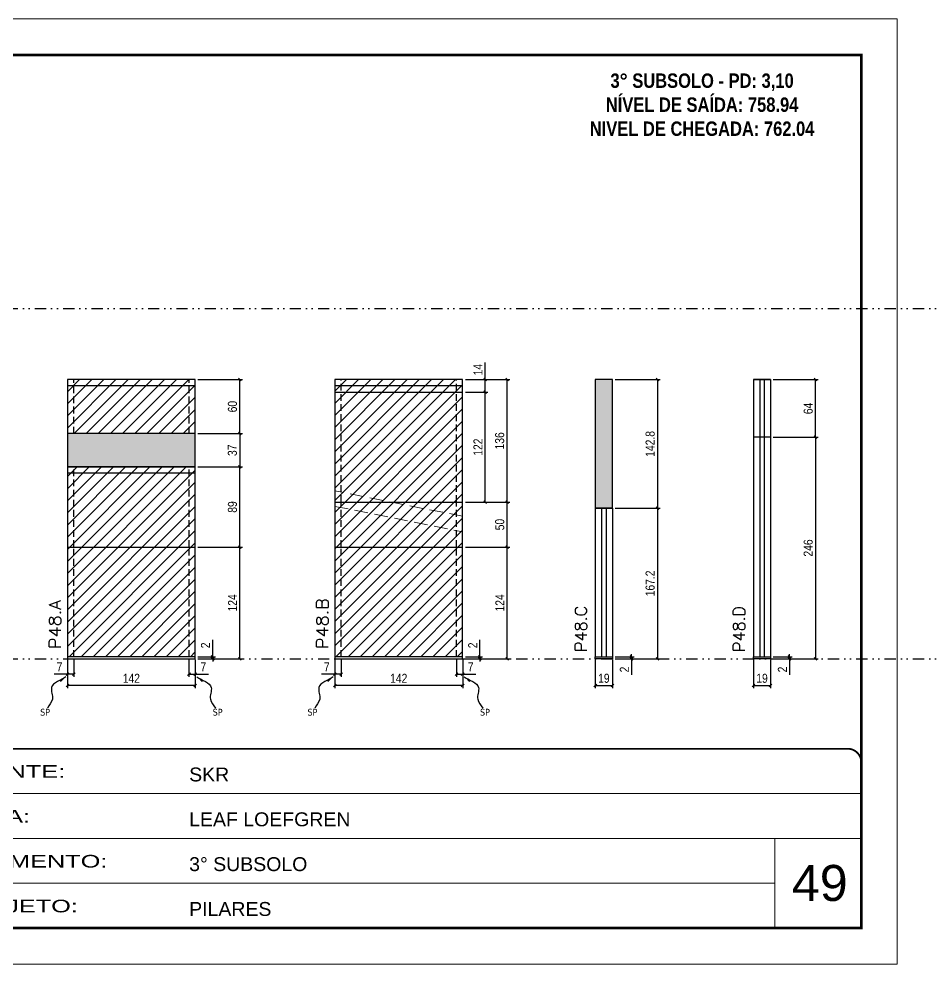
# Model space of a CAD drawing. Header units: millimetres. Extents: x 13777 to 27878, y -21631 to 6985.
# Drawn here: x 14923 to 15936, y -7848 to -6798 of the extents above; entities that cross this region are included whole.
import ezdxf

# ---------------------------------------------------------------- set-up
doc = ezdxf.new("R2010")
doc.units = ezdxf.units.MM
for name, pattern in [('CONTINUO', [0]), ('DASHED', [0.75, 0.5, -0.25]), ('DIVIDE2', [0.625, 0.25, -0.125, 0, -0.125, 0, -0.125]), ('HIDDEN', [0.375, 0.25, -0.125])]:
    doc.linetypes.add(name, pattern=pattern)
for name, color, linetype, lineweight in [('CARIMBO', 255, 'Continuous', 9), ('Folhas', 255, 'Continuous', 9), ('Hachura', 251, 'Continuous', 9), ('SARRAFO DE PRESSAO', 251, 'DASHED', 9), ('Texto Seção', 7, 'Continuous', 15)]:
    doc.layers.add(name, color=color, linetype=linetype, lineweight=lineweight)
for name, color, linetype in [('COTA', 241, 'Continuous'), ('NOMENCLATURA', 7, 'Continuous'), ('Nível', 160, 'Continuous'), ('Painéis', 200, 'Continuous'), ('SARR_2.2x7', 40, 'Continuous'), ('Sarrafo de Pressão', 42, 'HIDDEN'), ('texto', 7, 'Continuous')]:
    doc.layers.add(name, color=color, linetype=linetype)
doc.styles.add('ARIAL', font='arial.ttf')
doc.styles.add('COTA TECNICA', font='techl___.ttf', dxfattribs={"height": 10})
doc.styles.add('COTA TECNICA-50', font='techl___.ttf', dxfattribs={"height": 10})
doc.styles.add('REGUA-120', font='ROMANS.shx', dxfattribs={"height": 15})
doc.styles.add('ROMANC', font='techb___.ttf', dxfattribs={"height": 2.5})
doc.styles.get("Standard").update_dxf_attribs({"font": 'arial.ttf'})
doc.styles.add('Tecnologia', font='')
doc.styles.get('Tecnologia').set_extended_font_data('Forgotten Futurist')
doc.dimstyles.new('COTA PAINEL-50', dxfattribs={"dimtxt": 10, "dimasz": 3, "dimexe": 3, "dimexo": 3, "dimgap": 3, "dimtad": 1, "dimdec": 1, "dimzin": 12, "dimdsep": 46, "dimtxsty": 'COTA TECNICA-50', "dimblk1": 'OBLIQUE', "dimblk2": 'OBLIQUE', "dimsah": 1, "dimcen": 0.9, "dimclrd": 4, "dimclre": 4, "dimclrt": 240, "dimadec": 1, "dimazin": 3, "dimtfac": 1, "dimtdec": 1, "dimtmove": 0, "dimatfit": 3, "dimfxl": 1, "dimtolj": 1, "dimtzin": 12, "dimarcsym": 0})
doc.dimstyles.new('PAINEL', dxfattribs={"dimtxt": 10, "dimasz": 3, "dimexe": 3, "dimexo": 3, "dimgap": 3, "dimtad": 1, "dimdec": 1, "dimzin": 12, "dimdsep": 46, "dimtxsty": 'COTA TECNICA', "dimblk1": 'OBLIQUE', "dimblk2": 'OBLIQUE', "dimsah": 1, "dimcen": 0.9, "dimclrd": 4, "dimclre": 4, "dimclrt": 240, "dimadec": 1, "dimazin": 3, "dimtfac": 1, "dimtdec": 1, "dimtmove": 0, "dimatfit": 3, "dimfxl": 1, "dimtolj": 1, "dimtzin": 12, "dimarcsym": 0})
doc.dimstyles.get("Standard").update_dxf_attribs({"dimtxt": 0.18, "dimasz": 0.18, "dimexe": 0.18, "dimexo": 0.0625, "dimgap": 0.09, "dimtad": 0, "dimtih": 1, "dimtoh": 1, "dimdec": 4, "dimzin": 0, "dimdsep": 46, "dimtxsty": 'Standard', "dimcen": 0.09, "dimadec": 0, "dimazin": 0, "dimtfac": 1, "dimtdec": 4, "dimtofl": 0, "dimtmove": 0, "dimatfit": 3, "dimfxl": 1, "dimtolj": 1, "dimtzin": 0, "dimarcsym": 0})

# ---------------------------------------------------------------- blocks, each defined once
blk = doc.blocks.new('9999999999')
at = {"color": 30, "linetype": 'CONTINUO'}
for p, q in [((98564.6, 34230.2), (98564.6, 34429.4)), ((98564.6, 34379.6), (99584, 34379.6)), ((98564.6, 34329.8), (99488, 34329.8)), ((99584, 34329.8), (99488, 34329.8)), ((99488, 34329.8), (99488, 34230.2)), ((98564.6, 34280), (99488, 34280))]:
    blk.add_line(p, q, dxfattribs=at)
at = {"color": 30, "linetype": 'CONTINUO', "const_width": 2}
blk.add_lwpolyline([(99584, 34230.2), (99584, 34414.4, 0.414214), (99569, 34429.4), (98229, 34429.4, 0.414214), (98214, 34414.4), (98214, 34245.2, 0.414214), (98229, 34230.2), (99584, 34230.2)], format="xyb", dxfattribs=at)
at = {"layer": 'Folhas'}
blk.add_lwpolyline([(98139, 34190.2), (99624, 34190.2), (99624, 35240.2), (98139, 35240.2)], close=True, dxfattribs=at)
at = {"layer": 'Folhas', "color": 30, "const_width": 3}
blk.add_lwpolyline([(98214, 34230.2), (99584, 34230.2), (99584, 35200.2), (98214, 35200.2)], close=True, dxfattribs=at)
at = {"color": 7, "linetype": 'Continuous', "ltscale": 5, "style": 'ARIAL'}
for s, height, p in [('SKR', 15.48, (98837.7, 34393.1)), ('LEAF LOEFGREN', 15.483, (98837.7, 34343.3)), ('3° SUBSOLO', 15.48, (98837.7, 34293.5)), ('NOVA SISTEMAS CONSTRUTIVOS', 11.059, (98263.2, 34267.2)), ('PILARES', 15.48, (98837.7, 34243.7))]:
    blk.add_text(s, height=height, dxfattribs=at).set_placement(p)
at = {"layer": 'Folhas', "color": 7, "style": 'Tecnologia', "width": 1.5}
for s, p in [('CLIENTE:', (98573.7, 34397.2)), ('OBRA:', (98573.7, 34347.3)), ('PAVIMENTO:', (98573.7, 34297.5)), ('PROJETO:', (98573.7, 34247.7))]:
    blk.add_text(s, height=14, dxfattribs=at).set_placement(p)
blk = doc.blocks.new('_Oblique')
at = {"color": 0, "linetype": 'ByBlock', "lineweight": -2}
blk.add_line((-0.5, -0.5), (0.5, 0.5), dxfattribs=at)
blk = doc.blocks.new('*D2115')
at = {"layer": 'COTA', "color": 4, "lineweight": -2, "transparency": 16777216}
for p, q in [((14977, -7509.9), (14977, -7541.8)), ((15119, -7509.9), (15119, -7541.8)), ((15119, -7538.8), (14977, -7538.8))]:
    blk.add_line(p, q, dxfattribs=at)
at = {"layer": 'Defpoints', "color": 0, "transparency": 16777216}
for p in [(14977, -7506.9), (15119, -7506.9), (14977, -7538.8)]:
    blk.add_point(p, dxfattribs=at)
at = {"layer": 'COTA', "color": 4, "lineweight": -2, "transparency": 16777216, "xscale": 3, "yscale": 3, "zscale": 3, "rotation": 180}
blk.add_blockref('_Oblique', (14977, -7538.8), dxfattribs=at)
at = {"layer": 'COTA', "color": 4, "lineweight": -2, "transparency": 16777216, "xscale": 3, "yscale": 3, "zscale": 3}
blk.add_blockref('_Oblique', (15119, -7538.8), dxfattribs=at)
at = {"layer": 'COTA', "color": 240, "transparency": 16777216, "insert": (15048, -7530.7), "char_height": 10, "attachment_point": 5, "style": 'COTA TECNICA'}
blk.add_mtext('\\A1;142', dxfattribs=at)
blk = doc.blocks.new('*D2116')
at = {"layer": 'COTA', "color": 4, "lineweight": -2, "transparency": 16777216}
for p, q in [((14977, -7511.9), (14977, -7529.1)), ((14984, -7509.9), (14984, -7529.1)), ((14977, -7526.1), (14962.3, -7526.1)), ((14984, -7526.1), (14977, -7526.1))]:
    blk.add_line(p, q, dxfattribs=at)
at = {"layer": 'Defpoints', "color": 0, "transparency": 16777216}
for p in [(14984, -7506.9), (14977, -7508.9), (14977, -7526.1)]:
    blk.add_point(p, dxfattribs=at)
at = {"layer": 'COTA', "color": 4, "lineweight": -2, "transparency": 16777216, "xscale": 3, "yscale": 3, "zscale": 3, "rotation": 180}
blk.add_blockref('_Oblique', (14977, -7526.1), dxfattribs=at)
at = {"layer": 'COTA', "color": 4, "lineweight": -2, "transparency": 16777216, "xscale": 3, "yscale": 3, "zscale": 3}
blk.add_blockref('_Oblique', (14984, -7526.1), dxfattribs=at)
at = {"layer": 'COTA', "color": 240, "transparency": 16777216, "insert": (14968.2, -7518.1), "char_height": 10, "attachment_point": 5, "style": 'COTA TECNICA-50'}
blk.add_mtext('\\A1;7', dxfattribs=at)
blk = doc.blocks.new('*D2117')
at = {"layer": 'COTA', "color": 4, "lineweight": -2, "transparency": 16777216}
for p, q in [((15112, -7509.9), (15112, -7529.1)), ((15119, -7511.9), (15119, -7529.1)), ((15112, -7526.1), (15119, -7526.1)), ((15119, -7526.1), (15133.8, -7526.1))]:
    blk.add_line(p, q, dxfattribs=at)
at = {"layer": 'Defpoints', "color": 0, "transparency": 16777216}
for p in [(15112, -7506.9), (15119, -7508.9), (15119, -7526.1)]:
    blk.add_point(p, dxfattribs=at)
at = {"layer": 'COTA', "color": 4, "lineweight": -2, "transparency": 16777216, "xscale": 3, "yscale": 3, "zscale": 3, "rotation": 180}
blk.add_blockref('_Oblique', (15112, -7526.1), dxfattribs=at)
at = {"layer": 'COTA', "color": 4, "lineweight": -2, "transparency": 16777216, "xscale": 3, "yscale": 3, "zscale": 3}
blk.add_blockref('_Oblique', (15119, -7526.1), dxfattribs=at)
at = {"layer": 'COTA', "color": 240, "transparency": 16777216, "insert": (15127.9, -7518.1), "char_height": 10, "attachment_point": 5, "style": 'COTA TECNICA-50'}
blk.add_mtext('\\A1;7', dxfattribs=at)
blk = doc.blocks.new('*D2118')
at = {"layer": 'COTA', "color": 4, "lineweight": -2, "transparency": 16777216}
for p, q in [((15138.3, -7506.9), (15138.3, -7488.1)), ((15122, -7506.9), (15141.3, -7506.9)), ((15138.3, -7508.9), (15138.3, -7506.9)), ((15122, -7508.9), (15141.3, -7508.9)), ((15138.3, -7508.9), (15138.3, -7511.9))]:
    blk.add_line(p, q, dxfattribs=at)
at = {"layer": 'Defpoints', "color": 0, "transparency": 16777216}
for p in [(15119, -7506.9), (15119, -7508.9), (15138.3, -7508.9)]:
    blk.add_point(p, dxfattribs=at)
at = {"layer": 'COTA', "color": 4, "lineweight": -2, "transparency": 16777216, "xscale": 3, "yscale": 3, "zscale": 3}
for p, rotation in [((15138.3, -7506.9), 270), ((15138.3, -7508.9), 90)]:
    blk.add_blockref('_Oblique', p, dxfattribs=dict(at, rotation=rotation))
at = {"layer": 'COTA', "color": 240, "transparency": 16777216, "insert": (15130.3, -7494.1), "char_height": 10, "attachment_point": 5, "rotation": 90, "style": 'COTA TECNICA-50'}
blk.add_mtext('\\A1;2', dxfattribs=at)
blk = doc.blocks.new('*D2119')
at = {"layer": 'COTA', "color": 4, "linetype": 'ByBlock', "lineweight": -2, "transparency": 16777216}
for p, q in [((15122, -7384.9), (15171.4, -7384.9)), ((15168.4, -7508.9), (15168.4, -7384.9)), ((15122, -7508.9), (15171.4, -7508.9))]:
    blk.add_line(p, q, dxfattribs=at)
at = {"layer": 'Defpoints', "color": 0, "linetype": 'ByBlock', "transparency": 16777216}
for p in [(15119, -7384.9), (15168.4, -7384.9), (15119, -7508.9)]:
    blk.add_point(p, dxfattribs=at)
at = {"layer": 'COTA', "color": 4, "linetype": 'ByBlock', "lineweight": -2, "transparency": 16777216, "xscale": 3, "yscale": 3, "zscale": 3}
for p, rotation in [((15168.4, -7384.9), 90), ((15168.4, -7508.9), 270)]:
    blk.add_blockref('_Oblique', p, dxfattribs=dict(at, rotation=rotation))
at = {"layer": 'COTA', "color": 240, "linetype": 'ByBlock', "transparency": 16777216, "insert": (15160.3, -7446.9), "char_height": 10, "attachment_point": 5, "rotation": 90, "style": 'COTA TECNICA'}
blk.add_mtext('\\A1;124', dxfattribs=at)
blk = doc.blocks.new('*D2120')
at = {"layer": 'COTA', "color": 4, "linetype": 'ByBlock', "lineweight": -2, "transparency": 16777216}
for p, q in [((15122, -7384.9), (15171.4, -7384.9)), ((15168.4, -7508.9), (15168.4, -7384.9)), ((15122, -7508.9), (15171.4, -7508.9))]:
    blk.add_line(p, q, dxfattribs=at)
at = {"layer": 'Defpoints', "color": 0, "linetype": 'ByBlock', "transparency": 16777216}
for p in [(15119, -7384.9), (15168.4, -7384.9), (15119, -7508.9)]:
    blk.add_point(p, dxfattribs=at)
at = {"layer": 'COTA', "color": 4, "linetype": 'ByBlock', "lineweight": -2, "transparency": 16777216, "xscale": 3, "yscale": 3, "zscale": 3}
for p, rotation in [((15168.4, -7384.9), 90), ((15168.4, -7508.9), 270)]:
    blk.add_blockref('_Oblique', p, dxfattribs=dict(at, rotation=rotation))
at = {"layer": 'COTA', "color": 240, "linetype": 'ByBlock', "transparency": 16777216, "insert": (15160.3, -7446.9), "char_height": 10, "attachment_point": 5, "rotation": 90, "style": 'COTA TECNICA'}
blk.add_mtext('\\A1;124', dxfattribs=at)
blk = doc.blocks.new('*D2121')
at = {"layer": 'COTA', "color": 4, "lineweight": -2, "transparency": 16777216}
for p, q in [((15563.2, -7509.9), (15563.2, -7541.8)), ((15582.2, -7509.9), (15582.2, -7541.8)), ((15563.2, -7538.8), (15582.2, -7538.8))]:
    blk.add_line(p, q, dxfattribs=at)
at = {"layer": 'Defpoints', "color": 0, "transparency": 16777216}
for p in [(15563.2, -7506.9), (15582.2, -7506.9), (15582.2, -7538.8)]:
    blk.add_point(p, dxfattribs=at)
at = {"layer": 'COTA', "color": 4, "lineweight": -2, "transparency": 16777216, "xscale": 3, "yscale": 3, "zscale": 3, "rotation": 180}
blk.add_blockref('_Oblique', (15563.2, -7538.8), dxfattribs=at)
at = {"layer": 'COTA', "color": 4, "lineweight": -2, "transparency": 16777216, "xscale": 3, "yscale": 3, "zscale": 3}
blk.add_blockref('_Oblique', (15582.2, -7538.8), dxfattribs=at)
at = {"layer": 'COTA', "color": 240, "transparency": 16777216, "insert": (15572.7, -7530.7), "char_height": 10, "attachment_point": 5, "style": 'COTA TECNICA'}
blk.add_mtext('\\A1;19', dxfattribs=at)
blk = doc.blocks.new('*D2122')
at = {"layer": 'COTA', "color": 4, "lineweight": -2, "transparency": 16777216}
for p, q in [((15585.2, -7506.9), (15606.4, -7506.9)), ((15603.4, -7506.9), (15603.4, -7503.9)), ((15603.4, -7506.9), (15603.4, -7508.9)), ((15585.2, -7508.9), (15606.4, -7508.9)), ((15603.4, -7508.9), (15603.4, -7527))]:
    blk.add_line(p, q, dxfattribs=at)
at = {"layer": 'Defpoints', "color": 0, "transparency": 16777216}
for p in [(15582.2, -7506.9), (15603.4, -7506.9), (15582.2, -7508.9)]:
    blk.add_point(p, dxfattribs=at)
at = {"layer": 'COTA', "color": 4, "lineweight": -2, "transparency": 16777216, "xscale": 3, "yscale": 3, "zscale": 3}
for p, rotation in [((15603.4, -7506.9), 270), ((15603.4, -7508.9), 90)]:
    blk.add_blockref('_Oblique', p, dxfattribs=dict(at, rotation=rotation))
at = {"layer": 'COTA', "color": 240, "transparency": 16777216, "insert": (15595.4, -7520.9), "char_height": 10, "attachment_point": 5, "rotation": 90, "style": 'COTA TECNICA-50'}
blk.add_mtext('\\A1;2', dxfattribs=at)
blk = doc.blocks.new('*D2137')
at = {"layer": 'COTA', "color": 4, "linetype": 'ByBlock', "lineweight": -2, "transparency": 16777216}
for p, q in [((15585.2, -7198.9), (15635.2, -7198.9)), ((15632.2, -7198.9), (15632.2, -7341.7)), ((15585.2, -7341.7), (15635.2, -7341.7))]:
    blk.add_line(p, q, dxfattribs=at)
at = {"layer": 'Defpoints', "color": 0, "linetype": 'ByBlock', "transparency": 16777216}
for p in [(15582.2, -7198.9), (15582.2, -7341.7), (15632.2, -7341.7)]:
    blk.add_point(p, dxfattribs=at)
at = {"layer": 'COTA', "color": 4, "linetype": 'ByBlock', "lineweight": -2, "transparency": 16777216, "xscale": 3, "yscale": 3, "zscale": 3}
for p, rotation in [((15632.2, -7198.9), 90), ((15632.2, -7341.7), 270)]:
    blk.add_blockref('_Oblique', p, dxfattribs=dict(at, rotation=rotation))
at = {"layer": 'COTA', "color": 240, "linetype": 'ByBlock', "transparency": 16777216, "insert": (15624.1, -7270.3), "char_height": 10, "attachment_point": 5, "rotation": 90, "style": 'COTA TECNICA'}
blk.add_mtext('\\A1;142.8', dxfattribs=at)
blk = doc.blocks.new('*D2138')
at = {"layer": 'COTA', "color": 4, "lineweight": -2, "transparency": 16777216}
for p, q in [((15585.2, -7341.7), (15635.2, -7341.7)), ((15632.2, -7341.7), (15632.2, -7508.9)), ((15585.2, -7508.9), (15635.2, -7508.9))]:
    blk.add_line(p, q, dxfattribs=at)
at = {"layer": 'Defpoints', "color": 0, "transparency": 16777216}
for p in [(15582.2, -7341.7), (15582.2, -7508.9), (15632.2, -7508.9)]:
    blk.add_point(p, dxfattribs=at)
at = {"layer": 'COTA', "color": 4, "lineweight": -2, "transparency": 16777216, "xscale": 3, "yscale": 3, "zscale": 3}
for p, rotation in [((15632.2, -7341.7), 90), ((15632.2, -7508.9), 270)]:
    blk.add_blockref('_Oblique', p, dxfattribs=dict(at, rotation=rotation))
at = {"layer": 'COTA', "color": 240, "transparency": 16777216, "insert": (15624.1, -7425.3), "char_height": 10, "attachment_point": 5, "rotation": 90, "style": 'COTA TECNICA'}
blk.add_mtext('\\A1;167.2', dxfattribs=at)
blk = doc.blocks.new('*D2123')
at = {"layer": 'COTA', "color": 4, "lineweight": -2, "transparency": 16777216}
for p, q in [((15738.8, -7509.9), (15738.8, -7541.8)), ((15757.8, -7509.9), (15757.8, -7541.8)), ((15738.8, -7538.8), (15757.8, -7538.8))]:
    blk.add_line(p, q, dxfattribs=at)
at = {"layer": 'Defpoints', "color": 0, "transparency": 16777216}
for p in [(15738.8, -7506.9), (15757.8, -7506.9), (15757.8, -7538.8)]:
    blk.add_point(p, dxfattribs=at)
at = {"layer": 'COTA', "color": 4, "lineweight": -2, "transparency": 16777216, "xscale": 3, "yscale": 3, "zscale": 3, "rotation": 180}
blk.add_blockref('_Oblique', (15738.8, -7538.8), dxfattribs=at)
at = {"layer": 'COTA', "color": 4, "lineweight": -2, "transparency": 16777216, "xscale": 3, "yscale": 3, "zscale": 3}
blk.add_blockref('_Oblique', (15757.8, -7538.8), dxfattribs=at)
at = {"layer": 'COTA', "color": 240, "transparency": 16777216, "insert": (15748.3, -7530.7), "char_height": 10, "attachment_point": 5, "style": 'COTA TECNICA'}
blk.add_mtext('\\A1;19', dxfattribs=at)
blk = doc.blocks.new('*D2124')
at = {"layer": 'COTA', "color": 4, "lineweight": -2, "transparency": 16777216}
for p, q in [((15760.8, -7506.9), (15781.9, -7506.9)), ((15778.9, -7506.9), (15778.9, -7503.9)), ((15778.9, -7506.9), (15778.9, -7508.9)), ((15760.8, -7508.9), (15781.9, -7508.9)), ((15778.9, -7508.9), (15778.9, -7527))]:
    blk.add_line(p, q, dxfattribs=at)
at = {"layer": 'Defpoints', "color": 0, "transparency": 16777216}
for p in [(15757.8, -7506.9), (15778.9, -7506.9), (15757.8, -7508.9)]:
    blk.add_point(p, dxfattribs=at)
at = {"layer": 'COTA', "color": 4, "lineweight": -2, "transparency": 16777216, "xscale": 3, "yscale": 3, "zscale": 3}
for p, rotation in [((15778.9, -7506.9), 270), ((15778.9, -7508.9), 90)]:
    blk.add_blockref('_Oblique', p, dxfattribs=dict(at, rotation=rotation))
at = {"layer": 'COTA', "color": 240, "transparency": 16777216, "insert": (15770.9, -7520.9), "char_height": 10, "attachment_point": 5, "rotation": 90, "style": 'COTA TECNICA-50'}
blk.add_mtext('\\A1;2', dxfattribs=at)
blk = doc.blocks.new('*D2125')
at = {"layer": 'COTA', "color": 4, "lineweight": -2, "transparency": 16777216}
for p, q in [((15760.8, -7262.9), (15810.7, -7262.9)), ((15807.7, -7262.9), (15807.7, -7508.9)), ((15760.8, -7508.9), (15810.7, -7508.9))]:
    blk.add_line(p, q, dxfattribs=at)
at = {"layer": 'Defpoints', "color": 0, "transparency": 16777216}
for p in [(15757.8, -7262.9), (15757.8, -7508.9), (15807.7, -7508.9)]:
    blk.add_point(p, dxfattribs=at)
at = {"layer": 'COTA', "color": 4, "lineweight": -2, "transparency": 16777216, "xscale": 3, "yscale": 3, "zscale": 3}
for p, rotation in [((15807.7, -7262.9), 90), ((15807.7, -7508.9), 270)]:
    blk.add_blockref('_Oblique', p, dxfattribs=dict(at, rotation=rotation))
at = {"layer": 'COTA', "color": 240, "transparency": 16777216, "insert": (15799.6, -7385.9), "char_height": 10, "attachment_point": 5, "rotation": 90, "style": 'COTA TECNICA'}
blk.add_mtext('\\A1;246', dxfattribs=at)
blk = doc.blocks.new('*D2139')
at = {"layer": 'COTA', "color": 4, "lineweight": -2, "transparency": 16777216}
for p, q in [((15760.8, -7198.9), (15810.7, -7198.9)), ((15807.7, -7262.9), (15807.7, -7198.9)), ((15760.8, -7262.9), (15810.7, -7262.9))]:
    blk.add_line(p, q, dxfattribs=at)
at = {"layer": 'Defpoints', "color": 0, "transparency": 16777216}
for p in [(15757.8, -7198.9), (15807.7, -7198.9), (15757.8, -7262.9)]:
    blk.add_point(p, dxfattribs=at)
at = {"layer": 'COTA', "color": 4, "lineweight": -2, "transparency": 16777216, "xscale": 3, "yscale": 3, "zscale": 3}
for p, rotation in [((15807.7, -7198.9), 90), ((15807.7, -7262.9), 270)]:
    blk.add_blockref('_Oblique', p, dxfattribs=dict(at, rotation=rotation))
at = {"layer": 'COTA', "color": 240, "transparency": 16777216, "insert": (15799.6, -7230.9), "char_height": 10, "attachment_point": 5, "rotation": 90, "style": 'COTA TECNICA'}
blk.add_mtext('\\A1;64', dxfattribs=at)
blk = doc.blocks.new('*D2140')
at = {"layer": 'COTA', "color": 4, "lineweight": -2, "transparency": 16777216}
for p, q in [((15122, -7295.9), (15171.4, -7295.9)), ((15168.4, -7384.9), (15168.4, -7295.9)), ((15122, -7384.9), (15171.4, -7384.9))]:
    blk.add_line(p, q, dxfattribs=at)
at = {"layer": 'Defpoints', "color": 0, "transparency": 16777216}
for p in [(15119, -7295.9), (15168.4, -7295.9), (15119, -7384.9)]:
    blk.add_point(p, dxfattribs=at)
at = {"layer": 'COTA', "color": 4, "lineweight": -2, "transparency": 16777216, "xscale": 3, "yscale": 3, "zscale": 3}
for p, rotation in [((15168.4, -7295.9), 90), ((15168.4, -7384.9), 270)]:
    blk.add_blockref('_Oblique', p, dxfattribs=dict(at, rotation=rotation))
at = {"layer": 'COTA', "color": 240, "transparency": 16777216, "insert": (15160.3, -7340.4), "char_height": 10, "attachment_point": 5, "rotation": 90, "style": 'COTA TECNICA'}
blk.add_mtext('\\A1;89', dxfattribs=at)
blk = doc.blocks.new('*D2141')
at = {"layer": 'COTA', "color": 4, "lineweight": -2, "transparency": 16777216}
for p, q in [((15122, -7258.9), (15171.4, -7258.9)), ((15168.4, -7258.9), (15168.4, -7295.9)), ((15122, -7295.9), (15171.4, -7295.9))]:
    blk.add_line(p, q, dxfattribs=at)
at = {"layer": 'Defpoints', "color": 0, "transparency": 16777216}
for p in [(15119, -7258.9), (15119, -7295.9), (15168.4, -7295.9)]:
    blk.add_point(p, dxfattribs=at)
at = {"layer": 'COTA', "color": 4, "lineweight": -2, "transparency": 16777216, "xscale": 3, "yscale": 3, "zscale": 3}
for p, rotation in [((15168.4, -7258.9), 90), ((15168.4, -7295.9), 270)]:
    blk.add_blockref('_Oblique', p, dxfattribs=dict(at, rotation=rotation))
at = {"layer": 'COTA', "color": 240, "transparency": 16777216, "insert": (15160.2, -7277.4), "char_height": 10, "attachment_point": 5, "rotation": 90, "style": 'COTA TECNICA'}
blk.add_mtext('\\A1;37', dxfattribs=at)
blk = doc.blocks.new('*D2142')
at = {"layer": 'COTA', "color": 4, "lineweight": -2, "transparency": 16777216}
for p, q in [((15122, -7198.9), (15171.4, -7198.9)), ((15168.4, -7258.9), (15168.4, -7198.9)), ((15122, -7258.9), (15171.4, -7258.9))]:
    blk.add_line(p, q, dxfattribs=at)
at = {"layer": 'Defpoints', "color": 0, "transparency": 16777216}
for p in [(15119, -7198.9), (15168.4, -7198.9), (15119, -7258.9)]:
    blk.add_point(p, dxfattribs=at)
at = {"layer": 'COTA', "color": 4, "lineweight": -2, "transparency": 16777216, "xscale": 3, "yscale": 3, "zscale": 3}
for p, rotation in [((15168.4, -7198.9), 90), ((15168.4, -7258.9), 270)]:
    blk.add_blockref('_Oblique', p, dxfattribs=dict(at, rotation=rotation))
at = {"layer": 'COTA', "color": 240, "transparency": 16777216, "insert": (15160.3, -7228.9), "char_height": 10, "attachment_point": 5, "rotation": 90, "style": 'COTA TECNICA'}
blk.add_mtext('\\A1;60', dxfattribs=at)
blk = doc.blocks.new('*D2143')
at = {"layer": 'COTA', "color": 4, "lineweight": -2, "transparency": 16777216}
for p, q in [((15273.9, -7509.9), (15273.9, -7541.8)), ((15415.9, -7509.9), (15415.9, -7541.8)), ((15415.9, -7538.8), (15273.9, -7538.8))]:
    blk.add_line(p, q, dxfattribs=at)
at = {"layer": 'Defpoints', "color": 0, "transparency": 16777216}
for p in [(15273.9, -7506.9), (15415.9, -7506.9), (15273.9, -7538.8)]:
    blk.add_point(p, dxfattribs=at)
at = {"layer": 'COTA', "color": 4, "lineweight": -2, "transparency": 16777216, "xscale": 3, "yscale": 3, "zscale": 3, "rotation": 180}
blk.add_blockref('_Oblique', (15273.9, -7538.8), dxfattribs=at)
at = {"layer": 'COTA', "color": 4, "lineweight": -2, "transparency": 16777216, "xscale": 3, "yscale": 3, "zscale": 3}
blk.add_blockref('_Oblique', (15415.9, -7538.8), dxfattribs=at)
at = {"layer": 'COTA', "color": 240, "transparency": 16777216, "insert": (15344.9, -7530.7), "char_height": 10, "attachment_point": 5, "style": 'COTA TECNICA'}
blk.add_mtext('\\A1;142', dxfattribs=at)
blk = doc.blocks.new('*D2144')
at = {"layer": 'COTA', "color": 4, "lineweight": -2, "transparency": 16777216}
for p, q in [((15273.9, -7511.9), (15273.9, -7529.1)), ((15280.9, -7509.9), (15280.9, -7529.1)), ((15273.9, -7526.1), (15259.1, -7526.1)), ((15280.9, -7526.1), (15273.9, -7526.1))]:
    blk.add_line(p, q, dxfattribs=at)
at = {"layer": 'Defpoints', "color": 0, "transparency": 16777216}
for p in [(15280.9, -7506.9), (15273.9, -7508.9), (15273.9, -7526.1)]:
    blk.add_point(p, dxfattribs=at)
at = {"layer": 'COTA', "color": 4, "lineweight": -2, "transparency": 16777216, "xscale": 3, "yscale": 3, "zscale": 3, "rotation": 180}
blk.add_blockref('_Oblique', (15273.9, -7526.1), dxfattribs=at)
at = {"layer": 'COTA', "color": 4, "lineweight": -2, "transparency": 16777216, "xscale": 3, "yscale": 3, "zscale": 3}
blk.add_blockref('_Oblique', (15280.9, -7526.1), dxfattribs=at)
at = {"layer": 'COTA', "color": 240, "transparency": 16777216, "insert": (15265, -7518.1), "char_height": 10, "attachment_point": 5, "style": 'COTA TECNICA-50'}
blk.add_mtext('\\A1;7', dxfattribs=at)
blk = doc.blocks.new('*D2145')
at = {"layer": 'COTA', "color": 4, "lineweight": -2, "transparency": 16777216}
for p, q in [((15408.9, -7509.9), (15408.9, -7529.1)), ((15415.9, -7511.9), (15415.9, -7529.1)), ((15408.9, -7526.1), (15415.9, -7526.1)), ((15415.9, -7526.1), (15430.6, -7526.1))]:
    blk.add_line(p, q, dxfattribs=at)
at = {"layer": 'Defpoints', "color": 0, "transparency": 16777216}
for p in [(15408.9, -7506.9), (15415.9, -7508.9), (15415.9, -7526.1)]:
    blk.add_point(p, dxfattribs=at)
at = {"layer": 'COTA', "color": 4, "lineweight": -2, "transparency": 16777216, "xscale": 3, "yscale": 3, "zscale": 3, "rotation": 180}
blk.add_blockref('_Oblique', (15408.9, -7526.1), dxfattribs=at)
at = {"layer": 'COTA', "color": 4, "lineweight": -2, "transparency": 16777216, "xscale": 3, "yscale": 3, "zscale": 3}
blk.add_blockref('_Oblique', (15415.9, -7526.1), dxfattribs=at)
at = {"layer": 'COTA', "color": 240, "transparency": 16777216, "insert": (15424.7, -7518.1), "char_height": 10, "attachment_point": 5, "style": 'COTA TECNICA-50'}
blk.add_mtext('\\A1;7', dxfattribs=at)
blk = doc.blocks.new('*D2146')
at = {"layer": 'COTA', "color": 4, "lineweight": -2, "transparency": 16777216}
for p, q in [((15435.1, -7506.9), (15435.1, -7488.1)), ((15418.9, -7506.9), (15438.1, -7506.9)), ((15435.1, -7508.9), (15435.1, -7506.9)), ((15418.9, -7508.9), (15438.1, -7508.9)), ((15435.1, -7508.9), (15435.1, -7511.9))]:
    blk.add_line(p, q, dxfattribs=at)
at = {"layer": 'Defpoints', "color": 0, "transparency": 16777216}
for p in [(15415.9, -7506.9), (15415.9, -7508.9), (15435.1, -7508.9)]:
    blk.add_point(p, dxfattribs=at)
at = {"layer": 'COTA', "color": 4, "lineweight": -2, "transparency": 16777216, "xscale": 3, "yscale": 3, "zscale": 3}
for p, rotation in [((15435.1, -7506.9), 270), ((15435.1, -7508.9), 90)]:
    blk.add_blockref('_Oblique', p, dxfattribs=dict(at, rotation=rotation))
at = {"layer": 'COTA', "color": 240, "transparency": 16777216, "insert": (15427.1, -7494.1), "char_height": 10, "attachment_point": 5, "rotation": 90, "style": 'COTA TECNICA-50'}
blk.add_mtext('\\A1;2', dxfattribs=at)
blk = doc.blocks.new('*D2147')
at = {"layer": 'COTA', "color": 4, "linetype": 'ByBlock', "lineweight": -2, "transparency": 16777216}
for p, q in [((15418.9, -7384.9), (15468.2, -7384.9)), ((15465.2, -7508.9), (15465.2, -7384.9)), ((15418.9, -7508.9), (15468.2, -7508.9))]:
    blk.add_line(p, q, dxfattribs=at)
at = {"layer": 'Defpoints', "color": 0, "linetype": 'ByBlock', "transparency": 16777216}
for p in [(15415.9, -7384.9), (15465.2, -7384.9), (15415.9, -7508.9)]:
    blk.add_point(p, dxfattribs=at)
at = {"layer": 'COTA', "color": 4, "linetype": 'ByBlock', "lineweight": -2, "transparency": 16777216, "xscale": 3, "yscale": 3, "zscale": 3}
for p, rotation in [((15465.2, -7384.9), 90), ((15465.2, -7508.9), 270)]:
    blk.add_blockref('_Oblique', p, dxfattribs=dict(at, rotation=rotation))
at = {"layer": 'COTA', "color": 240, "linetype": 'ByBlock', "transparency": 16777216, "insert": (15457.2, -7446.9), "char_height": 10, "attachment_point": 5, "rotation": 90, "style": 'COTA TECNICA'}
blk.add_mtext('\\A1;124', dxfattribs=at)
blk = doc.blocks.new('*D2148')
at = {"layer": 'COTA', "color": 4, "linetype": 'ByBlock', "lineweight": -2, "transparency": 16777216}
for p, q in [((15418.9, -7384.9), (15468.2, -7384.9)), ((15465.2, -7508.9), (15465.2, -7384.9)), ((15418.9, -7508.9), (15468.2, -7508.9))]:
    blk.add_line(p, q, dxfattribs=at)
at = {"layer": 'Defpoints', "color": 0, "linetype": 'ByBlock', "transparency": 16777216}
for p in [(15415.9, -7384.9), (15465.2, -7384.9), (15415.9, -7508.9)]:
    blk.add_point(p, dxfattribs=at)
at = {"layer": 'COTA', "color": 4, "linetype": 'ByBlock', "lineweight": -2, "transparency": 16777216, "xscale": 3, "yscale": 3, "zscale": 3}
for p, rotation in [((15465.2, -7384.9), 90), ((15465.2, -7508.9), 270)]:
    blk.add_blockref('_Oblique', p, dxfattribs=dict(at, rotation=rotation))
at = {"layer": 'COTA', "color": 240, "linetype": 'ByBlock', "transparency": 16777216, "insert": (15457.2, -7446.9), "char_height": 10, "attachment_point": 5, "rotation": 90, "style": 'COTA TECNICA'}
blk.add_mtext('\\A1;124', dxfattribs=at)
blk = doc.blocks.new('*D2151')
at = {"layer": 'COTA', "color": 4, "lineweight": -2, "transparency": 16777216}
for p, q in [((15418.9, -7198.9), (15468.2, -7198.9)), ((15465.2, -7334.9), (15465.2, -7198.9)), ((15418.9, -7334.9), (15468.2, -7334.9))]:
    blk.add_line(p, q, dxfattribs=at)
at = {"layer": 'Defpoints', "color": 0, "transparency": 16777216}
for p in [(15415.9, -7198.9), (15465.2, -7198.9), (15415.9, -7334.9)]:
    blk.add_point(p, dxfattribs=at)
at = {"layer": 'COTA', "color": 4, "lineweight": -2, "transparency": 16777216, "xscale": 3, "yscale": 3, "zscale": 3}
for p, rotation in [((15465.2, -7198.9), 90), ((15465.2, -7334.9), 270)]:
    blk.add_blockref('_Oblique', p, dxfattribs=dict(at, rotation=rotation))
at = {"layer": 'COTA', "color": 240, "transparency": 16777216, "insert": (15457, -7266.9), "char_height": 10, "attachment_point": 5, "rotation": 90, "style": 'COTA TECNICA'}
blk.add_mtext('\\A1;136', dxfattribs=at)
blk = doc.blocks.new('*D2149')
at = {"layer": 'COTA', "color": 4, "lineweight": -2, "transparency": 16777216}
for p, q in [((15418.9, -7212.9), (15444, -7212.9)), ((15441, -7334.9), (15441, -7212.9)), ((15418.9, -7334.9), (15444, -7334.9))]:
    blk.add_line(p, q, dxfattribs=at)
at = {"layer": 'Defpoints', "color": 0, "transparency": 16777216}
for p in [(15415.9, -7212.9), (15441, -7212.9), (15415.9, -7334.9)]:
    blk.add_point(p, dxfattribs=at)
at = {"layer": 'COTA', "color": 4, "lineweight": -2, "transparency": 16777216, "xscale": 3, "yscale": 3, "zscale": 3}
for p, rotation in [((15441, -7212.9), 90), ((15441, -7334.9), 270)]:
    blk.add_blockref('_Oblique', p, dxfattribs=dict(at, rotation=rotation))
at = {"layer": 'COTA', "color": 240, "transparency": 16777216, "insert": (15432.9, -7273.9), "char_height": 10, "attachment_point": 5, "rotation": 90, "style": 'COTA TECNICA'}
blk.add_mtext('\\A1;122', dxfattribs=at)
blk = doc.blocks.new('*D2150')
at = {"layer": 'COTA', "color": 4, "lineweight": -2, "transparency": 16777216}
for p, q in [((15441, -7198.9), (15441, -7179.8)), ((15418.9, -7198.9), (15444, -7198.9)), ((15441, -7212.9), (15441, -7198.9)), ((15418.9, -7212.9), (15444, -7212.9))]:
    blk.add_line(p, q, dxfattribs=at)
at = {"layer": 'Defpoints', "color": 0, "transparency": 16777216}
for p in [(15415.9, -7198.9), (15441, -7198.9), (15415.9, -7212.9)]:
    blk.add_point(p, dxfattribs=at)
at = {"layer": 'COTA', "color": 4, "lineweight": -2, "transparency": 16777216, "xscale": 3, "yscale": 3, "zscale": 3}
for p, rotation in [((15441, -7198.9), 90), ((15441, -7212.9), 270)]:
    blk.add_blockref('_Oblique', p, dxfattribs=dict(at, rotation=rotation))
at = {"layer": 'COTA', "color": 240, "transparency": 16777216, "insert": (15432.9, -7187.8), "char_height": 10, "attachment_point": 5, "rotation": 90, "style": 'COTA TECNICA'}
blk.add_mtext('\\A1;14', dxfattribs=at)
blk = doc.blocks.new('*D2152')
at = {"layer": 'COTA', "color": 4, "lineweight": -2, "transparency": 16777216}
for p, q in [((15418.9, -7334.9), (15468.2, -7334.9)), ((15465.2, -7384.9), (15465.2, -7334.9)), ((15418.9, -7384.9), (15468.2, -7384.9))]:
    blk.add_line(p, q, dxfattribs=at)
at = {"layer": 'Defpoints', "color": 0, "transparency": 16777216}
for p in [(15415.9, -7334.9), (15465.2, -7334.9), (15415.9, -7384.9)]:
    blk.add_point(p, dxfattribs=at)
at = {"layer": 'COTA', "color": 4, "lineweight": -2, "transparency": 16777216, "xscale": 3, "yscale": 3, "zscale": 3}
for p, rotation in [((15465.2, -7334.9), 90), ((15465.2, -7384.9), 270)]:
    blk.add_blockref('_Oblique', p, dxfattribs=dict(at, rotation=rotation))
at = {"layer": 'COTA', "color": 240, "transparency": 16777216, "insert": (15457.1, -7359.9), "char_height": 10, "attachment_point": 5, "rotation": 90, "style": 'COTA TECNICA'}
blk.add_mtext('\\A1;50', dxfattribs=at)

msp = doc.modelspace()

# ---------------------------------------------------------------- hatches: boundary and pattern name
at = {"layer": 'COTA'}
h = msp.add_hatch(dxfattribs=at)
h.set_pattern_fill('AR-CONC', color=256, scale=0.03)
h.set_pattern_definition([(50, (-1316.778, -1164.575), (5.4655401, -0.4781726), [0.5715, -6.2865]), (355, (-1316.778, -1164.575), (-1.0573026, 5.7317054), [0.4572, -5.0292175]), (100.451445, (-1316.3223, -1164.615), (4.4082374, 5.2535326), [0.4857003, -5.3427073]), (46.1842, (-1316.778, -1163.051), (8.1323712, -1.2612698), [0.85725, -9.42975]), (96.63556, (-1316.1, -1163.156), (7.122124, 7.4227837), [0.7285507, -8.0140682]), (351.18415, (-1316.778, -1163.051), (7.122124, 7.4227837), [0.685799, -7.543792]), (21, (-1316.016, -1163.432), (4.5484317, -3.067956), [0.5715, -6.2865]), (326, (-1316.016, -1163.432), (1.8540609, 5.525639), [0.4572, -5.0292]), (71.451445, (-1315.637, -1163.688), (6.4024926, 2.457683), [0.4857003, -5.3426981]), (37.5, (-1316.7778, -1164.5751), (0.0926581, 2.53665117), [0, -4.96824, 0, -5.1054, 0, -5.04825]), (7.5, (-1316.7778, -1164.575), (2.00458988, 3.00541724), [0, -2.91084, 0, -4.85394, 0, -1.92405]), (327.5, (-1318.477, -1164.5751), (4.06771786, -0.17186232), [0, -1.905, 0, -5.9436, 0, -7.8867]), (317.5, (-1319.239, -1164.575), (4.44387544, 0.7627947), [0, -2.4765, 0, -3.94716, 0, -5.6007])])
h.paths.add_polyline_path([(15563.2, -7341.69), (15582.2, -7341.69), (15582.2, -7198.89), (15563.2, -7198.89)])
h = msp.add_hatch(dxfattribs=at)
h.set_pattern_fill('AR-CONC', color=256, scale=0.03)
h.set_pattern_definition([(50, (-4755, -1148.575), (5.4655401, -0.4781726), [0.5715, -6.2865]), (355, (-4755, -1148.575), (-1.0573026, 5.7317054), [0.4572, -5.0292175]), (100.451445, (-4754.5445, -1148.615), (4.4082374, 5.2535326), [0.4857003, -5.3427073]), (46.1842, (-4755, -1147.051), (8.1323712, -1.2612698), [0.85725, -9.42975]), (96.635558, (-4754.322, -1147.156), (7.122124, 7.4227837), [0.7285507, -8.0140682]), (351.18415, (-4755, -1147.051), (7.122124, 7.4227837), [0.685799, -7.543792]), (21, (-4754.238, -1147.432), (4.5484317, -3.0679559), [0.5715, -6.2865]), (326, (-4754.238, -1147.432), (1.8540609, 5.525639), [0.4572, -5.0292]), (71.451445, (-4753.859, -1147.688), (6.4024926, 2.457683), [0.4857003, -5.3426981]), (37.5, (-4755, -1148.5751), (0.0926581, 2.53665117), [0, -4.96824, 0, -5.1054, 0, -5.04825]), (7.5, (-4755, -1148.575), (2.00458988, 3.00541724), [0, -2.91084, 0, -4.85394, 0, -1.92405]), (327.5, (-4756.6993, -1148.5751), (4.06771786, -0.17186232), [0, -1.905, 0, -5.9436, 0, -7.8867]), (317.5, (-4757.4613, -1148.575), (4.44387544, 0.76279473), [0, -2.4765, 0, -3.94716, 0, -5.6007])])
h.paths.add_polyline_path([(15119.03, -7295.89), (15119.03, -7258.89), (14977.03, -7258.89), (14977.03, -7295.89)])
at = {"layer": 'Hachura', "linetype": 'ByBlock'}
h = msp.add_hatch(dxfattribs=at)
h.set_pattern_fill('ANSI31', color=256, scale=3)
h.set_pattern_definition([(45, (-4755, -1148.575), (-6.735192, 6.735192), [])])
h.paths.add_polyline_path([(15119.03, -7258.89), (15119.03, -7198.89), (14977.03, -7198.89), (14977.03, -7258.89)])
h.paths.add_polyline_path([(14977.03, -7295.89), (14977.03, -7384.89), (15119.03, -7384.89), (15119.03, -7295.89)])
h.paths.add_polyline_path([(14977.03, -7384.89), (14977.03, -7506.89), (15119.03, -7506.89), (15119.03, -7384.89)])
h.paths.add_polyline_path([(15273.88, -7384.89), (15273.88, -7506.89), (15415.88, -7506.89), (15415.88, -7384.89)])
h.paths.add_polyline_path([(15415.88, -7384.89), (15415.88, -7334.89), (15273.88, -7334.89), (15273.88, -7384.89)])
h.paths.add_polyline_path([(15415.88, -7334.89), (15415.88, -7212.89), (15273.88, -7212.89), (15273.88, -7334.89)])
h.paths.add_polyline_path([(15415.88, -7212.89), (15415.88, -7198.89), (15273.88, -7198.89), (15273.88, -7212.89)])

# ---------------------------------------------------------------- linework, layer by layer
at = {"layer": 'COTA', "linetype": 'ByBlock'}
msp.add_lwpolyline([(15563.2, -7341.69), (15582.2, -7341.69), (15582.2, -7198.89), (15563.2, -7198.89)], close=True, dxfattribs=at)
at = {"layer": 'COTA'}
msp.add_lwpolyline([(14977.03, -7295.89), (15119.03, -7295.89), (15119.03, -7258.89), (14977.03, -7258.89)], close=True, dxfattribs=at)
at = {"layer": 'Hachura', "linetype": 'DASHED', "ltscale": 30}
msp.add_lwpolyline([(15415.88, -7368.07), (15415.88, -7350.73), (15273.88, -7322.33), (15273.88, -7339.67), (15415.88, -7368.07)], dxfattribs=at)
at = {"layer": 'Nível', "color": 4, "linetype": 'DIVIDE2', "ltscale": 50}
for p, q in [((13777.11, -7119.89), (17483.47, -7119.89)), ((13777.11, -7508.89), (21531.15, -7508.89))]:
    msp.add_line(p, q, dxfattribs=at)
at = {"layer": 'Painéis'}
for p, q in [((15119.03, -7198.89), (14977.03, -7198.89)), ((14977.03, -7198.89), (14977.03, -7258.89)), ((15119.03, -7258.89), (15119.03, -7198.89)), ((15738.75, -7198.89), (15738.75, -7506.89)), ((15738.75, -7198.89), (15757.75, -7198.89)), ((15757.75, -7198.89), (15738.75, -7198.89)), ((15757.75, -7198.89), (15757.75, -7506.89)), ((15273.88, -7212.89), (15415.88, -7212.89)), ((15119.03, -7258.89), (14977.03, -7258.89)), ((15757.75, -7262.89), (15738.75, -7262.89)), ((15119.03, -7295.89), (14977.03, -7295.89)), ((14977.03, -7295.89), (14977.03, -7508.89)), ((15119.03, -7508.89), (15119.03, -7295.89)), ((15273.88, -7334.89), (15415.88, -7334.89)), ((15563.2, -7341.69), (15563.2, -7506.89)), ((15563.2, -7341.69), (15582.2, -7341.69)), ((15582.2, -7341.69), (15563.2, -7341.69)), ((15582.2, -7341.69), (15582.2, -7506.89)), ((14977.03, -7384.89), (15119.03, -7384.89)), ((15273.88, -7384.89), (15415.88, -7384.89)), ((15563.2, -7506.89), (15582.2, -7506.89)), ((15563.2, -7506.89), (15582.2, -7506.89)), ((15563.2, -7508.89), (15563.2, -7506.89)), ((15582.2, -7506.89), (15582.2, -7508.89)), ((15738.75, -7506.89), (15757.75, -7506.89)), ((15738.75, -7506.89), (15757.75, -7506.89)), ((15738.75, -7508.89), (15738.75, -7506.89)), ((15757.75, -7506.89), (15757.75, -7508.89)), ((14977.03, -7508.89), (15119.03, -7508.89)), ((15582.2, -7508.89), (15563.2, -7508.89)), ((15757.75, -7508.89), (15738.75, -7508.89))]:
    msp.add_line(p, q, dxfattribs=at)
for points in [[(15273.88, -7508.89), (15415.88, -7508.89), (15415.88, -7198.89), (15273.88, -7198.89)], [(15119.03, -7506.89), (14977.03, -7506.89), (14977.03, -7508.89), (15119.03, -7508.89)], [(15415.88, -7506.89), (15273.88, -7506.89), (15273.88, -7508.89), (15415.88, -7508.89)]]:
    msp.add_lwpolyline(points, close=True, dxfattribs=at)
at = {"layer": 'SARR_2.2x7'}
for p, q in [((15745.75, -7198.89), (15745.75, -7262.89)), ((15750.75, -7198.89), (15750.75, -7262.89)), ((15119.03, -7205.89), (14977.03, -7205.89)), ((15415.88, -7205.89), (15273.88, -7205.89)), ((15745.75, -7262.89), (15745.75, -7506.89)), ((15750.75, -7262.89), (15750.75, -7506.89)), ((15119.03, -7302.89), (14977.03, -7302.89)), ((15570.2, -7341.69), (15570.2, -7506.89)), ((15575.2, -7341.69), (15575.2, -7506.89))]:
    msp.add_line(p, q, dxfattribs=at)
at = {"layer": 'Sarrafo de Pressão', "ltscale": 30}
for p, q in [((14984.03, -7258.89), (14984.03, -7198.89)), ((15112.03, -7258.89), (15112.03, -7198.89)), ((15280.88, -7334.89), (15280.88, -7199.09)), ((15408.88, -7334.89), (15408.88, -7199.09)), ((14984.03, -7384.89), (14984.03, -7295.89)), ((15112.03, -7384.89), (15112.03, -7295.89)), ((15280.88, -7384.89), (15280.88, -7334.89)), ((15408.88, -7384.89), (15408.88, -7334.89)), ((14984.03, -7506.89), (14984.03, -7384.89)), ((15112.03, -7506.89), (15112.03, -7384.89)), ((15280.88, -7506.89), (15280.88, -7384.89)), ((15408.88, -7506.89), (15408.88, -7384.89))]:
    msp.add_line(p, q, dxfattribs=at)

# ---------------------------------------------------------------- block references
at = {"layer": 'SARRAFO DE PRESSAO', "color": 6, "linetype": 'ByBlock'}
msp.add_blockref('9999999999', (-83725.51, -42038.38), dxfattribs=at)

# ---------------------------------------------------------------- texts
at = {"layer": 'CARIMBO', "style": 'ARIAL'}
msp.add_text('49', height=40, dxfattribs=at).set_placement((15781.33, -7778.03))
at = {"layer": 'NOMENCLATURA', "color": 2, "insert": (15681.75, -6832.11), "char_height": 16, "attachment_point": 2, "style": 'ROMANC'}
msp.add_mtext_dynamic_manual_height_columns('\\P3° SUBSOLO - PD: 3,10\\PNÍVEL DE SAÍDA: 758.94\\PNIVEL DE CHEGADA: 762.04', width=300.2766, gutter_width=1, heights=[0], dxfattribs=at)
at = {"layer": 'texto', "color": 0, "char_height": 7.5, "attachment_point": 5}
for insert in [(14952.25, -7568.38), (15143.8, -7568.38), (15249.1, -7568.38), (15440.65, -7568.38)]:
    msp.add_mtext('{\\fTahoma|b0|i0|c0|p34;\\C4;SP}', dxfattribs=dict(at, insert=insert))
at = {"layer": 'Texto Seção', "style": 'REGUA-120', "width": 1.1}
for s, p in [('P48.A', (14969.78, -7498.13)), ('P48.B', (15266.63, -7498.13))]:
    msp.add_text(s, height=13, rotation=90, dxfattribs=at).set_placement(p)
at = {"layer": 'Texto Seção', "char_height": 13, "width": 370.6998, "attachment_point": 7, "rotation": 90, "style": 'REGUA-120'}
for s, insert in [('P48.C', (15553.75, -7501.48)), ('P48.D', (15729.3, -7501.48))]:
    msp.add_mtext(s, dxfattribs=dict(at, insert=insert))

# ---------------------------------------------------------------- dimensions: what is measured, and where the dimension line sits
at = {"layer": 'COTA'}
for base, p1, p2, angle, dimstyle, picture, middle in [((15440.98, -7198.89), (15415.88, -7212.89), (15415.88, -7198.89), 90, 'PAINEL', '*D2150', (15432.91, -7187.83)), ((15168.4, -7198.89), (15119.03, -7258.89), (15119.03, -7198.89), 90, 'PAINEL', '*D2142', (15160.29, -7228.89)), ((15807.74, -7198.89), (15757.75, -7262.89), (15757.75, -7198.89), 90, 'PAINEL', '*D2139', (15799.64, -7230.89)), ((15440.98, -7212.89), (15415.88, -7334.89), (15415.88, -7212.89), 90, 'PAINEL', '*D2149', (15432.92, -7273.89)), ((15168.4, -7295.89), (15119.03, -7258.89), (15119.03, -7295.89), 90, 'PAINEL', '*D2141', (15160.18, -7277.39)), ((15807.74, -7508.89), (15757.75, -7262.89), (15757.75, -7508.89), 90, 'PAINEL', '*D2125', (15799.64, -7385.89)), ((15168.4, -7295.89), (15119.03, -7384.89), (15119.03, -7295.89), 90, 'PAINEL', '*D2140', (15160.29, -7340.39)), ((15465.25, -7334.89), (15415.88, -7384.89), (15415.88, -7334.89), 90, 'PAINEL', '*D2152', (15457.14, -7359.89)), ((15632.19, -7508.89), (15582.2, -7341.69), (15582.2, -7508.89), 90, 'PAINEL', '*D2138', (15624.08, -7425.29)), ((14977.03, -7526.13), (14984.03, -7506.89), (14977.03, -7508.89), 180, 'COTA PAINEL-50', '*D2116', (14968.16, -7518.06)), ((15273.88, -7526.13), (15280.88, -7506.89), (15273.88, -7508.89), 180, 'COTA PAINEL-50', '*D2144', (15265.01, -7518.06))]:
    dim = msp.add_linear_dim(base=base, p1=p1, p2=p2, angle=angle, dimstyle=dimstyle, dxfattribs=at)
    dim.commit()
    dim.dimension.update_dxf_attribs({"geometry": picture, "text_midpoint": middle})
for base, p1, p2, angle, override, picture, middle in [((15465.25, -7198.89), (15415.88, -7334.89), (15415.88, -7198.89), 90, {"dimtmove": 1}, '*D2151', (15457.03, -7266.89)), ((14977.03, -7538.79), (15119.03, -7506.89), (14977.03, -7506.89), 180, {"dimarcsym": 2}, '*D2115', (15048.03, -7530.71)), ((15273.88, -7538.79), (15415.88, -7506.89), (15273.88, -7506.89), 180, {"dimarcsym": 2}, '*D2143', (15344.88, -7530.71))]:
    dim = msp.add_linear_dim(base=base, p1=p1, p2=p2, angle=angle, dimstyle='PAINEL', override=override, dxfattribs=at)
    dim.commit()
    dim.dimension.update_dxf_attribs({"geometry": picture, "text_midpoint": middle})
at = {"layer": 'COTA', "linetype": 'ByBlock'}
dim = msp.add_linear_dim(base=(15632.19, -7341.69), p1=(15582.2, -7198.89), p2=(15582.2, -7341.69), angle=90, dimstyle='PAINEL', dxfattribs=at)
dim.commit()
dim.dimension.update_dxf_attribs({"geometry": '*D2137', "text_midpoint": (15624.09, -7270.29)})
for p1, p2, picture, middle in [((15119.03, -7508.89), (15119.03, -7384.89), '*D2119', (15160.32, -7446.89)), ((15119.03, -7508.89), (15119.03, -7384.89), '*D2120', (15160.32, -7446.89)), ((15415.88, -7508.89), (15415.88, -7384.89), '*D2147', (15457.17, -7446.89)), ((15415.88, -7508.89), (15415.88, -7384.89), '*D2148', (15457.17, -7446.89))]:
    dim = msp.add_aligned_dim(p1=p1, p2=p2, distance=-49.37, dimstyle='PAINEL', dxfattribs=at)
    dim.commit()
    dim.dimension.update_dxf_attribs({"geometry": picture, "text_midpoint": middle})
at = {"layer": 'COTA'}
for base, p1, p2, picture, middle in [((15138.29, -7508.89), (15119.03, -7506.89), (15119.03, -7508.89), '*D2118', (15138.29, -7494.14)), ((15435.14, -7508.89), (15415.88, -7506.89), (15415.88, -7508.89), '*D2146', (15435.14, -7494.14)), ((15603.39, -7506.89), (15582.2, -7508.89), (15582.2, -7506.89), '*D2122', (15603.39, -7520.95)), ((15778.95, -7506.89), (15757.75, -7508.89), (15757.75, -7506.89), '*D2124', (15778.95, -7520.95))]:
    dim = msp.add_linear_dim(base=base, p1=p1, p2=p2, angle=90, dimstyle='COTA PAINEL-50', dxfattribs=at)
    dim.commit()
    dim.dimension.update_dxf_attribs({"geometry": picture, "text_midpoint": middle, "dimtype": 160})
for base, p1, p2, picture, middle in [((15119.03, -7526.13), (15112.03, -7506.89), (15119.03, -7508.89), '*D2117', (15127.89, -7518.06)), ((15415.88, -7526.13), (15408.88, -7506.89), (15415.88, -7508.89), '*D2145', (15424.74, -7518.06))]:
    dim = msp.add_linear_dim(base=base, p1=p1, p2=p2, dimstyle='COTA PAINEL-50', dxfattribs=at)
    dim.commit()
    dim.dimension.update_dxf_attribs({"geometry": picture, "text_midpoint": middle})
for base, p1, p2, picture, middle in [((15582.2, -7538.79), (15563.2, -7506.89), (15582.2, -7506.89), '*D2121', (15572.7, -7530.7)), ((15757.75, -7538.79), (15738.75, -7506.89), (15757.75, -7506.89), '*D2123', (15748.25, -7530.7))]:
    dim = msp.add_linear_dim(base=base, p1=p1, p2=p2, dimstyle='PAINEL', override={"dimarcsym": 2}, dxfattribs=at)
    dim.commit()
    dim.dimension.update_dxf_attribs({"geometry": picture, "text_midpoint": middle})

# ---------------------------------------------------------------- leaders
at = {"layer": 'COTA', "path_type": 1}
for points in [[(14975.2, -7529.07), (14959.41, -7540.91), (14960.34, -7553.91), (14954.79, -7563.69)], [(15120.86, -7529.07), (15136.64, -7540.91), (15135.72, -7553.91), (15141.27, -7563.69)], [(15272.05, -7529.07), (15256.26, -7540.91), (15257.19, -7553.91), (15251.64, -7563.69)], [(15417.71, -7529.07), (15433.49, -7540.91), (15432.57, -7553.91), (15438.12, -7563.69)]]:
    msp.add_leader(points, dimstyle='Standard', override={"dimasz": 8}, dxfattribs=at)

doc.saveas('drawing.dxf')
